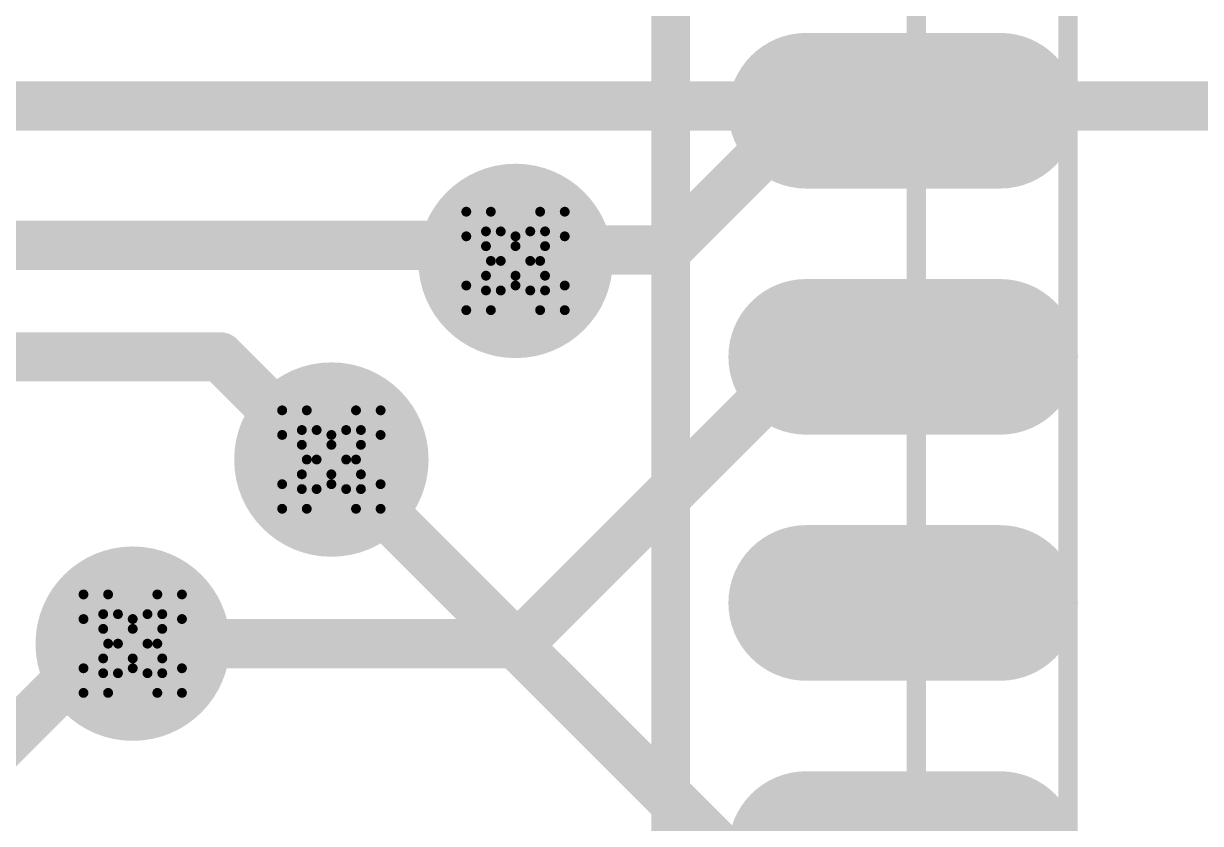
# Model space of a CAD drawing. Header units: millimetres. Extents: x 3219 to 51106, y -14166 to 2063.
# Drawn here: x 5605.59 to 5611.66, y 1780.56 to 1784.68 of the extents above; entities that cross this region are included whole.
import ezdxf

# ---------------------------------------------------------------- set-up
doc = ezdxf.new("R2010")
doc.units = ezdxf.units.MM
doc.layers.get('0').update_dxf_attribs({"lineweight": 53})
for name, color, linetype in [('Bottom Layer', 5, 'Continuous'), ('Bottom Solder', 6, 'Continuous'), ('Drill Drawing', 1, 'Continuous'), ('Mechanical 13', 56, 'Continuous'), ('Mechanical 15', 56, 'Continuous'), ('Top Layer', 1, 'Continuous'), ('Top Overlay', 2, 'Continuous'), ('Top Paste', 8, 'Continuous'), ('Top Solder', 216, 'Continuous')]:
    doc.layers.add(name, color=color, linetype=linetype)

# ---------------------------------------------------------------- blocks, each defined once
blk = doc.blocks.new('14_SOIC_100')
at = {"layer": 'Top Layer'}
h = blk.add_hatch(color=1, dxfattribs=at)
edge = h.paths.add_edge_path()
edge.add_arc((5.4, -2.54), 0.3, 90, 270)
edge.add_line((5.4, -2.84), (6.4, -2.84))
edge.add_arc((6.4, -2.54), 0.3, 270, 450)
edge.add_line((6.4, -2.24), (5.4, -2.24))
h = blk.add_hatch(color=1, dxfattribs=at)
edge = h.paths.add_edge_path()
edge.add_arc((5.4, -3.81), 0.3, 90, 270)
edge.add_line((5.4, -4.11), (6.4, -4.11))
edge.add_arc((6.4, -3.81), 0.3, 270, 450)
edge.add_line((6.4, -3.51), (5.4, -3.51))
h = blk.add_hatch(color=1, dxfattribs=at)
edge = h.paths.add_edge_path()
edge.add_arc((5.4, -5.08), 0.3, 90, 270)
edge.add_line((5.4, -5.38), (6.4, -5.38))
edge.add_arc((6.4, -5.08), 0.3, 270, 450)
edge.add_line((6.4, -4.78), (5.4, -4.78))
h = blk.add_hatch(color=1, dxfattribs=at)
edge = h.paths.add_edge_path()
edge.add_arc((5.4, -6.35), 0.3, 90, 270)
edge.add_line((5.4, -6.65), (6.4, -6.65))
edge.add_arc((6.4, -6.35), 0.3, 270, 450)
edge.add_line((6.4, -6.05), (5.4, -6.05))
at = {"layer": 'Top Paste'}
h = blk.add_hatch(color=8, dxfattribs=at)
edge = h.paths.add_edge_path()
edge.add_arc((5.4, -2.54), 0.3, 90, 270)
edge.add_line((5.4, -2.84), (6.4, -2.84))
edge.add_arc((6.4, -2.54), 0.3, 270, 450)
edge.add_line((6.4, -2.24), (5.4, -2.24))
h = blk.add_hatch(color=8, dxfattribs=at)
edge = h.paths.add_edge_path()
edge.add_arc((5.4, -3.81), 0.3, 90, 270)
edge.add_line((5.4, -4.11), (6.4, -4.11))
edge.add_arc((6.4, -3.81), 0.3, 270, 450)
edge.add_line((6.4, -3.51), (5.4, -3.51))
h = blk.add_hatch(color=8, dxfattribs=at)
edge = h.paths.add_edge_path()
edge.add_arc((5.4, -5.08), 0.3, 90, 270)
edge.add_line((5.4, -5.38), (6.4, -5.38))
edge.add_arc((6.4, -5.08), 0.3, 270, 450)
edge.add_line((6.4, -4.78), (5.4, -4.78))
h = blk.add_hatch(color=8, dxfattribs=at)
edge = h.paths.add_edge_path()
edge.add_arc((5.4, -6.35), 0.3, 90, 270)
edge.add_line((5.4, -6.65), (6.4, -6.65))
edge.add_arc((6.4, -6.35), 0.3, 270, 450)
edge.add_line((6.4, -6.05), (5.4, -6.05))
at = {"layer": 'Top Solder'}
h = blk.add_hatch(color=216, dxfattribs=at)
edge = h.paths.add_edge_path()
edge.add_arc((5.4, -2.54), 0.4016, 90, 270)
edge.add_line((5.4, -2.9416), (6.4, -2.9416))
edge.add_arc((6.4, -2.54), 0.4016, 270, 450)
edge.add_line((6.4, -2.1384), (5.4, -2.1384))
h = blk.add_hatch(color=216, dxfattribs=at)
edge = h.paths.add_edge_path()
edge.add_arc((5.4, -3.81), 0.4016, 90, 270)
edge.add_line((5.4, -4.2116), (6.4, -4.2116))
edge.add_arc((6.4, -3.81), 0.4016, 270, 450)
edge.add_line((6.4, -3.4084), (5.4, -3.4084))
h = blk.add_hatch(color=216, dxfattribs=at)
edge = h.paths.add_edge_path()
edge.add_arc((5.4, -5.08), 0.4016, 90, 270)
edge.add_line((5.4, -5.4816), (6.4, -5.4816))
edge.add_arc((6.4, -5.08), 0.4016, 270, 450)
edge.add_line((6.4, -4.6784), (5.4, -4.6784))
h = blk.add_hatch(color=216, dxfattribs=at)
edge = h.paths.add_edge_path()
edge.add_arc((5.4, -6.35), 0.4016, 90, 270)
edge.add_line((5.4, -6.7516), (6.4, -6.7516))
edge.add_arc((6.4, -6.35), 0.4016, 270, 450)
edge.add_line((6.4, -5.9484), (5.4, -5.9484))
at = {"layer": 'Mechanical 13'}
blk.add_lwpolyline([(5.9685, -8.15, 0.1, 0.1, 0), (5.9685, 0.55, 0.1, 0.1, 0)], format="xyseb", dxfattribs=at)
at = {"layer": 'Mechanical 15'}
blk.add_lwpolyline([(6.75, 0.5, 0.1, 0.1, 0), (6.75, -8.25, 0.1, 0.1, 0)], format="xyseb", dxfattribs=at)
at = {"layer": 'Top Overlay'}
blk.add_lwpolyline([(4.7, 0.45, 0.2, 0.2, 0), (4.7, -8.05, 0.2, 0.2, 0)], format="xyseb", dxfattribs=at)

msp = doc.modelspace()

# ---------------------------------------------------------------- hatches: boundary and pattern name
at = {"layer": 'Bottom Layer'}
h = msp.add_hatch(color=5, dxfattribs=at)
edge = h.paths.add_edge_path()
edge.add_arc((5608.1285, 1783.4581), 0.4, 0, 360)
h = msp.add_hatch(color=5, dxfattribs=at)
edge = h.paths.add_edge_path()
edge.add_arc((5607.1785, 1782.4331), 0.4, 0, 360)
h = msp.add_hatch(color=5, dxfattribs=at)
edge = h.paths.add_edge_path()
edge.add_arc((5606.1535, 1781.4831), 0.4, 0, 360)
at = {"layer": 'Bottom Solder'}
h = msp.add_hatch(color=6, dxfattribs=at)
edge = h.paths.add_edge_path()
edge.add_arc((5608.1285, 1783.4581), 0.5016, 0, 360)
h = msp.add_hatch(color=6, dxfattribs=at)
edge = h.paths.add_edge_path()
edge.add_arc((5607.1785, 1782.4331), 0.5016, 0, 360)
h = msp.add_hatch(color=6, dxfattribs=at)
edge = h.paths.add_edge_path()
edge.add_arc((5606.1535, 1781.4831), 0.5016, 0, 360)
at = {"layer": 'Top Layer'}
h = msp.add_hatch(color=1, dxfattribs=at)
edge = h.paths.add_edge_path()
edge.add_arc((5608.1285, 1783.4581), 0.4, 0, 360)
h = msp.add_hatch(color=1, dxfattribs=at)
edge = h.paths.add_edge_path()
edge.add_arc((5607.1785, 1782.4331), 0.4, 0, 360)
h = msp.add_hatch(color=1, dxfattribs=at)
edge = h.paths.add_edge_path()
edge.add_arc((5606.1535, 1781.4831), 0.4, 0, 360)
at = {"layer": 'Top Solder'}
h = msp.add_hatch(color=216, dxfattribs=at)
edge = h.paths.add_edge_path()
edge.add_arc((5608.1285, 1783.4581), 0.5016, 0, 360)
h = msp.add_hatch(color=216, dxfattribs=at)
edge = h.paths.add_edge_path()
edge.add_arc((5607.1785, 1782.4331), 0.5016, 0, 360)
h = msp.add_hatch(color=216, dxfattribs=at)
edge = h.paths.add_edge_path()
edge.add_arc((5606.1535, 1781.4831), 0.5016, 0, 360)

# ---------------------------------------------------------------- linework, layer by layer
at = {"layer": 'Bottom Layer'}
for points in [[(5604.763, 1784.2581, 0.254, 0.254, 0), (5613.1785, 1784.2581, 0.254, 0.254, 0)], [(5597.0477, 1783.5391, 0.254, 0.254, 0), (5608.0475, 1783.5391, 0.254, 0.254, 0)], [(5608.0475, 1783.5391, 0.254, 0.254, 0), (5608.1285, 1783.4581, 0.254, 0.254, 0)], [(5607.1785, 1782.4331, 0.254, 0.254, 0), (5612.8095, 1776.8021, 0.254, 0.254, 0)], [(5603.8808, 1779.3581, 0.254, 0.254, 0), (5606.0058, 1781.4831, 0.254, 0.254, 0)], [(5606.0058, 1781.4831, 0.254, 0.254, 0), (5606.1535, 1781.4831, 0.254, 0.254, 0)]]:
    msp.add_lwpolyline(points, format="xyseb", dxfattribs=at)
for points in [[(5607.984, 1783.5391, 0.127, 0.127, 1), (5608.111, 1783.5391, 0.127, 0.127, 1)], [(5607.984, 1783.5391, 0.127, 0.127, 1), (5608.111, 1783.5391, 0.127, 0.127, 1)], [(5608.065, 1783.4581, 0.127, 0.127, 1), (5608.192, 1783.4581, 0.127, 0.127, 1)], [(5607.115, 1782.4331, 0.127, 0.127, 1), (5607.242, 1782.4331, 0.127, 0.127, 1)], [(5605.9423, 1781.4831, 0.127, 0.127, 1), (5606.0693, 1781.4831, 0.127, 0.127, 1)], [(5605.9423, 1781.4831, 0.127, 0.127, 1), (5606.0693, 1781.4831, 0.127, 0.127, 1)], [(5606.09, 1781.4831, 0.127, 0.127, 1), (5606.217, 1781.4831, 0.127, 0.127, 1)]]:
    msp.add_lwpolyline(points, format="xyseb", close=True, dxfattribs=at)
at = {"layer": 'Drill Drawing'}
for points in [[(5607.8745, 1783.5851, 0.0508, 0.0508, 0), (5607.8745, 1783.7121, 0.0508, 0.0508, 0)], [(5607.8745, 1783.7121, 0.0508, 0.0508, 0), (5608.0015, 1783.7121, 0.0508, 0.0508, 0)], [(5608.0015, 1783.7121, 0.0508, 0.0508, 0), (5608.1285, 1783.5851, 0.0508, 0.0508, 0)], [(5608.1285, 1783.5851, 0.0508, 0.0508, 0), (5608.2555, 1783.7121, 0.0508, 0.0508, 0)], [(5608.2555, 1783.7121, 0.0508, 0.0508, 0), (5608.3825, 1783.7121, 0.0508, 0.0508, 0)], [(5608.3825, 1783.5851, 0.0508, 0.0508, 0), (5608.3825, 1783.7121, 0.0508, 0.0508, 0)], [(5607.9761, 1783.5343, 0.0508, 0.0508, 0), (5607.9761, 1783.6105, 0.0508, 0.0508, 0)], [(5607.9761, 1783.6105, 0.0508, 0.0508, 0), (5608.0523, 1783.6105, 0.0508, 0.0508, 0)], [(5608.0523, 1783.6105, 0.0508, 0.0508, 0), (5608.1285, 1783.5343, 0.0508, 0.0508, 0)], [(5608.1285, 1783.5343, 0.0508, 0.0508, 0), (5608.2047, 1783.6105, 0.0508, 0.0508, 0)], [(5608.2047, 1783.6105, 0.0508, 0.0508, 0), (5608.2809, 1783.6105, 0.0508, 0.0508, 0)], [(5608.2809, 1783.5343, 0.0508, 0.0508, 0), (5608.2809, 1783.6105, 0.0508, 0.0508, 0)], [(5607.8745, 1783.5851, 0.0508, 0.0508, 0), (5608.0015, 1783.4581, 0.0508, 0.0508, 0)], [(5608.2555, 1783.4581, 0.0508, 0.0508, 0), (5608.3825, 1783.5851, 0.0508, 0.0508, 0)], [(5607.9761, 1783.5343, 0.0508, 0.0508, 0), (5608.0523, 1783.4581, 0.0508, 0.0508, 0)], [(5608.2047, 1783.4581, 0.0508, 0.0508, 0), (5608.2809, 1783.5343, 0.0508, 0.0508, 0)], [(5607.8745, 1783.3311, 0.0508, 0.0508, 0), (5608.0015, 1783.4581, 0.0508, 0.0508, 0)], [(5607.9761, 1783.3819, 0.0508, 0.0508, 0), (5608.0523, 1783.4581, 0.0508, 0.0508, 0)], [(5608.2047, 1783.4581, 0.0508, 0.0508, 0), (5608.2809, 1783.3819, 0.0508, 0.0508, 0)], [(5608.2555, 1783.4581, 0.0508, 0.0508, 0), (5608.3825, 1783.3311, 0.0508, 0.0508, 0)], [(5607.9761, 1783.3057, 0.0508, 0.0508, 0), (5607.9761, 1783.3819, 0.0508, 0.0508, 0)], [(5608.0523, 1783.3057, 0.0508, 0.0508, 0), (5608.1285, 1783.3819, 0.0508, 0.0508, 0)], [(5608.1285, 1783.3819, 0.0508, 0.0508, 0), (5608.2047, 1783.3057, 0.0508, 0.0508, 0)], [(5608.2809, 1783.3057, 0.0508, 0.0508, 0), (5608.2809, 1783.3819, 0.0508, 0.0508, 0)], [(5607.8745, 1783.2041, 0.0508, 0.0508, 0), (5607.8745, 1783.3311, 0.0508, 0.0508, 0)], [(5607.9761, 1783.3057, 0.0508, 0.0508, 0), (5608.0523, 1783.3057, 0.0508, 0.0508, 0)], [(5608.0015, 1783.2041, 0.0508, 0.0508, 0), (5608.1285, 1783.3311, 0.0508, 0.0508, 0)], [(5608.1285, 1783.3311, 0.0508, 0.0508, 0), (5608.2555, 1783.2041, 0.0508, 0.0508, 0)], [(5608.2047, 1783.3057, 0.0508, 0.0508, 0), (5608.2809, 1783.3057, 0.0508, 0.0508, 0)], [(5608.3825, 1783.2041, 0.0508, 0.0508, 0), (5608.3825, 1783.3311, 0.0508, 0.0508, 0)], [(5607.8745, 1783.2041, 0.0508, 0.0508, 0), (5608.0015, 1783.2041, 0.0508, 0.0508, 0)], [(5608.2555, 1783.2041, 0.0508, 0.0508, 0), (5608.3825, 1783.2041, 0.0508, 0.0508, 0)], [(5606.9245, 1782.5601, 0.0508, 0.0508, 0), (5606.9245, 1782.6871, 0.0508, 0.0508, 0)], [(5606.9245, 1782.6871, 0.0508, 0.0508, 0), (5607.0515, 1782.6871, 0.0508, 0.0508, 0)], [(5607.0515, 1782.6871, 0.0508, 0.0508, 0), (5607.1785, 1782.5601, 0.0508, 0.0508, 0)], [(5607.1785, 1782.5601, 0.0508, 0.0508, 0), (5607.3055, 1782.6871, 0.0508, 0.0508, 0)], [(5607.3055, 1782.6871, 0.0508, 0.0508, 0), (5607.4325, 1782.6871, 0.0508, 0.0508, 0)], [(5607.4325, 1782.5601, 0.0508, 0.0508, 0), (5607.4325, 1782.6871, 0.0508, 0.0508, 0)], [(5607.0261, 1782.5093, 0.0508, 0.0508, 0), (5607.0261, 1782.5855, 0.0508, 0.0508, 0)], [(5607.0261, 1782.5855, 0.0508, 0.0508, 0), (5607.1023, 1782.5855, 0.0508, 0.0508, 0)], [(5607.1023, 1782.5855, 0.0508, 0.0508, 0), (5607.1785, 1782.5093, 0.0508, 0.0508, 0)], [(5607.1785, 1782.5093, 0.0508, 0.0508, 0), (5607.2547, 1782.5855, 0.0508, 0.0508, 0)], [(5607.2547, 1782.5855, 0.0508, 0.0508, 0), (5607.3309, 1782.5855, 0.0508, 0.0508, 0)], [(5607.3309, 1782.5093, 0.0508, 0.0508, 0), (5607.3309, 1782.5855, 0.0508, 0.0508, 0)], [(5606.9245, 1782.5601, 0.0508, 0.0508, 0), (5607.0515, 1782.4331, 0.0508, 0.0508, 0)], [(5607.0261, 1782.5093, 0.0508, 0.0508, 0), (5607.1023, 1782.4331, 0.0508, 0.0508, 0)], [(5607.2547, 1782.4331, 0.0508, 0.0508, 0), (5607.3309, 1782.5093, 0.0508, 0.0508, 0)], [(5607.3055, 1782.4331, 0.0508, 0.0508, 0), (5607.4325, 1782.5601, 0.0508, 0.0508, 0)], [(5606.9245, 1782.3061, 0.0508, 0.0508, 0), (5607.0515, 1782.4331, 0.0508, 0.0508, 0)], [(5607.0261, 1782.3569, 0.0508, 0.0508, 0), (5607.1023, 1782.4331, 0.0508, 0.0508, 0)], [(5607.2547, 1782.4331, 0.0508, 0.0508, 0), (5607.3309, 1782.3569, 0.0508, 0.0508, 0)], [(5607.3055, 1782.4331, 0.0508, 0.0508, 0), (5607.4325, 1782.3061, 0.0508, 0.0508, 0)], [(5607.0261, 1782.2807, 0.0508, 0.0508, 0), (5607.0261, 1782.3569, 0.0508, 0.0508, 0)], [(5607.1023, 1782.2807, 0.0508, 0.0508, 0), (5607.1785, 1782.3569, 0.0508, 0.0508, 0)], [(5607.1785, 1782.3569, 0.0508, 0.0508, 0), (5607.2547, 1782.2807, 0.0508, 0.0508, 0)], [(5607.3309, 1782.2807, 0.0508, 0.0508, 0), (5607.3309, 1782.3569, 0.0508, 0.0508, 0)], [(5606.9245, 1782.1791, 0.0508, 0.0508, 0), (5606.9245, 1782.3061, 0.0508, 0.0508, 0)], [(5607.0261, 1782.2807, 0.0508, 0.0508, 0), (5607.1023, 1782.2807, 0.0508, 0.0508, 0)], [(5607.0515, 1782.1791, 0.0508, 0.0508, 0), (5607.1785, 1782.3061, 0.0508, 0.0508, 0)], [(5607.1785, 1782.3061, 0.0508, 0.0508, 0), (5607.3055, 1782.1791, 0.0508, 0.0508, 0)], [(5607.2547, 1782.2807, 0.0508, 0.0508, 0), (5607.3309, 1782.2807, 0.0508, 0.0508, 0)], [(5607.4325, 1782.1791, 0.0508, 0.0508, 0), (5607.4325, 1782.3061, 0.0508, 0.0508, 0)], [(5606.9245, 1782.1791, 0.0508, 0.0508, 0), (5607.0515, 1782.1791, 0.0508, 0.0508, 0)], [(5607.3055, 1782.1791, 0.0508, 0.0508, 0), (5607.4325, 1782.1791, 0.0508, 0.0508, 0)], [(5605.8995, 1781.6101, 0.0508, 0.0508, 0), (5605.8995, 1781.7371, 0.0508, 0.0508, 0)], [(5605.8995, 1781.7371, 0.0508, 0.0508, 0), (5606.0265, 1781.7371, 0.0508, 0.0508, 0)], [(5606.0265, 1781.7371, 0.0508, 0.0508, 0), (5606.1535, 1781.6101, 0.0508, 0.0508, 0)], [(5606.1535, 1781.6101, 0.0508, 0.0508, 0), (5606.2805, 1781.7371, 0.0508, 0.0508, 0)], [(5606.2805, 1781.7371, 0.0508, 0.0508, 0), (5606.4075, 1781.7371, 0.0508, 0.0508, 0)], [(5606.4075, 1781.6101, 0.0508, 0.0508, 0), (5606.4075, 1781.7371, 0.0508, 0.0508, 0)], [(5605.8995, 1781.6101, 0.0508, 0.0508, 0), (5606.0265, 1781.4831, 0.0508, 0.0508, 0)], [(5606.0011, 1781.5593, 0.0508, 0.0508, 0), (5606.0011, 1781.6355, 0.0508, 0.0508, 0)], [(5606.0011, 1781.6355, 0.0508, 0.0508, 0), (5606.0773, 1781.6355, 0.0508, 0.0508, 0)], [(5606.0773, 1781.6355, 0.0508, 0.0508, 0), (5606.1535, 1781.5593, 0.0508, 0.0508, 0)], [(5606.1535, 1781.5593, 0.0508, 0.0508, 0), (5606.2297, 1781.6355, 0.0508, 0.0508, 0)], [(5606.2297, 1781.6355, 0.0508, 0.0508, 0), (5606.3059, 1781.6355, 0.0508, 0.0508, 0)], [(5606.2805, 1781.4831, 0.0508, 0.0508, 0), (5606.4075, 1781.6101, 0.0508, 0.0508, 0)], [(5606.3059, 1781.5593, 0.0508, 0.0508, 0), (5606.3059, 1781.6355, 0.0508, 0.0508, 0)], [(5606.0011, 1781.5593, 0.0508, 0.0508, 0), (5606.0773, 1781.4831, 0.0508, 0.0508, 0)], [(5606.2297, 1781.4831, 0.0508, 0.0508, 0), (5606.3059, 1781.5593, 0.0508, 0.0508, 0)], [(5605.8995, 1781.3561, 0.0508, 0.0508, 0), (5606.0265, 1781.4831, 0.0508, 0.0508, 0)], [(5606.0011, 1781.4069, 0.0508, 0.0508, 0), (5606.0773, 1781.4831, 0.0508, 0.0508, 0)], [(5606.2297, 1781.4831, 0.0508, 0.0508, 0), (5606.3059, 1781.4069, 0.0508, 0.0508, 0)], [(5606.2805, 1781.4831, 0.0508, 0.0508, 0), (5606.4075, 1781.3561, 0.0508, 0.0508, 0)], [(5605.8995, 1781.2291, 0.0508, 0.0508, 0), (5605.8995, 1781.3561, 0.0508, 0.0508, 0)], [(5606.0011, 1781.3307, 0.0508, 0.0508, 0), (5606.0011, 1781.4069, 0.0508, 0.0508, 0)], [(5606.0265, 1781.2291, 0.0508, 0.0508, 0), (5606.1535, 1781.3561, 0.0508, 0.0508, 0)], [(5606.0773, 1781.3307, 0.0508, 0.0508, 0), (5606.1535, 1781.4069, 0.0508, 0.0508, 0)], [(5606.1535, 1781.4069, 0.0508, 0.0508, 0), (5606.2297, 1781.3307, 0.0508, 0.0508, 0)], [(5606.1535, 1781.3561, 0.0508, 0.0508, 0), (5606.2805, 1781.2291, 0.0508, 0.0508, 0)], [(5606.3059, 1781.3307, 0.0508, 0.0508, 0), (5606.3059, 1781.4069, 0.0508, 0.0508, 0)], [(5606.4075, 1781.2291, 0.0508, 0.0508, 0), (5606.4075, 1781.3561, 0.0508, 0.0508, 0)], [(5606.0011, 1781.3307, 0.0508, 0.0508, 0), (5606.0773, 1781.3307, 0.0508, 0.0508, 0)], [(5606.2297, 1781.3307, 0.0508, 0.0508, 0), (5606.3059, 1781.3307, 0.0508, 0.0508, 0)], [(5605.8995, 1781.2291, 0.0508, 0.0508, 0), (5606.0265, 1781.2291, 0.0508, 0.0508, 0)], [(5606.2805, 1781.2291, 0.0508, 0.0508, 0), (5606.4075, 1781.2291, 0.0508, 0.0508, 0)]]:
    msp.add_lwpolyline(points, format="xyseb", dxfattribs=at)
for points in [[(5607.8618, 1783.7121, 0.0254, 0.0254, 1), (5607.8872, 1783.7121, 0.0254, 0.0254, 1)], [(5607.8618, 1783.7121, 0.0254, 0.0254, 1), (5607.8872, 1783.7121, 0.0254, 0.0254, 1)], [(5607.9888, 1783.7121, 0.0254, 0.0254, 1), (5608.0142, 1783.7121, 0.0254, 0.0254, 1)], [(5607.9888, 1783.7121, 0.0254, 0.0254, 1), (5608.0142, 1783.7121, 0.0254, 0.0254, 1)], [(5608.2428, 1783.7121, 0.0254, 0.0254, 1), (5608.2682, 1783.7121, 0.0254, 0.0254, 1)], [(5608.2428, 1783.7121, 0.0254, 0.0254, 1), (5608.2682, 1783.7121, 0.0254, 0.0254, 1)], [(5608.3698, 1783.7121, 0.0254, 0.0254, 1), (5608.3952, 1783.7121, 0.0254, 0.0254, 1)], [(5608.3698, 1783.7121, 0.0254, 0.0254, 1), (5608.3952, 1783.7121, 0.0254, 0.0254, 1)], [(5607.9634, 1783.6105, 0.0254, 0.0254, 1), (5607.9888, 1783.6105, 0.0254, 0.0254, 1)], [(5607.9634, 1783.6105, 0.0254, 0.0254, 1), (5607.9888, 1783.6105, 0.0254, 0.0254, 1)], [(5608.0396, 1783.6105, 0.0254, 0.0254, 1), (5608.065, 1783.6105, 0.0254, 0.0254, 1)], [(5608.0396, 1783.6105, 0.0254, 0.0254, 1), (5608.065, 1783.6105, 0.0254, 0.0254, 1)], [(5608.192, 1783.6105, 0.0254, 0.0254, 1), (5608.2174, 1783.6105, 0.0254, 0.0254, 1)], [(5608.192, 1783.6105, 0.0254, 0.0254, 1), (5608.2174, 1783.6105, 0.0254, 0.0254, 1)], [(5608.2682, 1783.6105, 0.0254, 0.0254, 1), (5608.2936, 1783.6105, 0.0254, 0.0254, 1)], [(5608.2682, 1783.6105, 0.0254, 0.0254, 1), (5608.2936, 1783.6105, 0.0254, 0.0254, 1)], [(5607.8618, 1783.5851, 0.0254, 0.0254, 1), (5607.8872, 1783.5851, 0.0254, 0.0254, 1)], [(5607.8618, 1783.5851, 0.0254, 0.0254, 1), (5607.8872, 1783.5851, 0.0254, 0.0254, 1)], [(5608.1158, 1783.5851, 0.0254, 0.0254, 1), (5608.1412, 1783.5851, 0.0254, 0.0254, 1)], [(5608.1158, 1783.5851, 0.0254, 0.0254, 1), (5608.1412, 1783.5851, 0.0254, 0.0254, 1)], [(5608.3698, 1783.5851, 0.0254, 0.0254, 1), (5608.3952, 1783.5851, 0.0254, 0.0254, 1)], [(5608.3698, 1783.5851, 0.0254, 0.0254, 1), (5608.3952, 1783.5851, 0.0254, 0.0254, 1)], [(5607.9634, 1783.5343, 0.0254, 0.0254, 1), (5607.9888, 1783.5343, 0.0254, 0.0254, 1)], [(5607.9634, 1783.5343, 0.0254, 0.0254, 1), (5607.9888, 1783.5343, 0.0254, 0.0254, 1)], [(5608.1158, 1783.5343, 0.0254, 0.0254, 1), (5608.1412, 1783.5343, 0.0254, 0.0254, 1)], [(5608.1158, 1783.5343, 0.0254, 0.0254, 1), (5608.1412, 1783.5343, 0.0254, 0.0254, 1)], [(5608.2682, 1783.5343, 0.0254, 0.0254, 1), (5608.2936, 1783.5343, 0.0254, 0.0254, 1)], [(5608.2682, 1783.5343, 0.0254, 0.0254, 1), (5608.2936, 1783.5343, 0.0254, 0.0254, 1)], [(5607.9888, 1783.4581, 0.0254, 0.0254, 1), (5608.0142, 1783.4581, 0.0254, 0.0254, 1)], [(5607.9888, 1783.4581, 0.0254, 0.0254, 1), (5608.0142, 1783.4581, 0.0254, 0.0254, 1)], [(5608.0396, 1783.4581, 0.0254, 0.0254, 1), (5608.065, 1783.4581, 0.0254, 0.0254, 1)], [(5608.0396, 1783.4581, 0.0254, 0.0254, 1), (5608.065, 1783.4581, 0.0254, 0.0254, 1)], [(5608.192, 1783.4581, 0.0254, 0.0254, 1), (5608.2174, 1783.4581, 0.0254, 0.0254, 1)], [(5608.192, 1783.4581, 0.0254, 0.0254, 1), (5608.2174, 1783.4581, 0.0254, 0.0254, 1)], [(5608.2428, 1783.4581, 0.0254, 0.0254, 1), (5608.2682, 1783.4581, 0.0254, 0.0254, 1)], [(5608.2428, 1783.4581, 0.0254, 0.0254, 1), (5608.2682, 1783.4581, 0.0254, 0.0254, 1)], [(5607.9634, 1783.3819, 0.0254, 0.0254, 1), (5607.9888, 1783.3819, 0.0254, 0.0254, 1)], [(5607.9634, 1783.3819, 0.0254, 0.0254, 1), (5607.9888, 1783.3819, 0.0254, 0.0254, 1)], [(5608.1158, 1783.3819, 0.0254, 0.0254, 1), (5608.1412, 1783.3819, 0.0254, 0.0254, 1)], [(5608.1158, 1783.3819, 0.0254, 0.0254, 1), (5608.1412, 1783.3819, 0.0254, 0.0254, 1)], [(5608.2682, 1783.3819, 0.0254, 0.0254, 1), (5608.2936, 1783.3819, 0.0254, 0.0254, 1)], [(5608.2682, 1783.3819, 0.0254, 0.0254, 1), (5608.2936, 1783.3819, 0.0254, 0.0254, 1)], [(5607.8618, 1783.3311, 0.0254, 0.0254, 1), (5607.8872, 1783.3311, 0.0254, 0.0254, 1)], [(5607.8618, 1783.3311, 0.0254, 0.0254, 1), (5607.8872, 1783.3311, 0.0254, 0.0254, 1)], [(5607.9634, 1783.3057, 0.0254, 0.0254, 1), (5607.9888, 1783.3057, 0.0254, 0.0254, 1)], [(5607.9634, 1783.3057, 0.0254, 0.0254, 1), (5607.9888, 1783.3057, 0.0254, 0.0254, 1)], [(5608.0396, 1783.3057, 0.0254, 0.0254, 1), (5608.065, 1783.3057, 0.0254, 0.0254, 1)], [(5608.0396, 1783.3057, 0.0254, 0.0254, 1), (5608.065, 1783.3057, 0.0254, 0.0254, 1)], [(5608.1158, 1783.3311, 0.0254, 0.0254, 1), (5608.1412, 1783.3311, 0.0254, 0.0254, 1)], [(5608.1158, 1783.3311, 0.0254, 0.0254, 1), (5608.1412, 1783.3311, 0.0254, 0.0254, 1)], [(5608.192, 1783.3057, 0.0254, 0.0254, 1), (5608.2174, 1783.3057, 0.0254, 0.0254, 1)], [(5608.192, 1783.3057, 0.0254, 0.0254, 1), (5608.2174, 1783.3057, 0.0254, 0.0254, 1)], [(5608.2682, 1783.3057, 0.0254, 0.0254, 1), (5608.2936, 1783.3057, 0.0254, 0.0254, 1)], [(5608.2682, 1783.3057, 0.0254, 0.0254, 1), (5608.2936, 1783.3057, 0.0254, 0.0254, 1)], [(5608.3698, 1783.3311, 0.0254, 0.0254, 1), (5608.3952, 1783.3311, 0.0254, 0.0254, 1)], [(5608.3698, 1783.3311, 0.0254, 0.0254, 1), (5608.3952, 1783.3311, 0.0254, 0.0254, 1)], [(5607.8618, 1783.2041, 0.0254, 0.0254, 1), (5607.8872, 1783.2041, 0.0254, 0.0254, 1)], [(5607.8618, 1783.2041, 0.0254, 0.0254, 1), (5607.8872, 1783.2041, 0.0254, 0.0254, 1)], [(5607.9888, 1783.2041, 0.0254, 0.0254, 1), (5608.0142, 1783.2041, 0.0254, 0.0254, 1)], [(5607.9888, 1783.2041, 0.0254, 0.0254, 1), (5608.0142, 1783.2041, 0.0254, 0.0254, 1)], [(5608.2428, 1783.2041, 0.0254, 0.0254, 1), (5608.2682, 1783.2041, 0.0254, 0.0254, 1)], [(5608.2428, 1783.2041, 0.0254, 0.0254, 1), (5608.2682, 1783.2041, 0.0254, 0.0254, 1)], [(5608.3698, 1783.2041, 0.0254, 0.0254, 1), (5608.3952, 1783.2041, 0.0254, 0.0254, 1)], [(5608.3698, 1783.2041, 0.0254, 0.0254, 1), (5608.3952, 1783.2041, 0.0254, 0.0254, 1)], [(5606.9118, 1782.6871, 0.0254, 0.0254, 1), (5606.9372, 1782.6871, 0.0254, 0.0254, 1)], [(5606.9118, 1782.6871, 0.0254, 0.0254, 1), (5606.9372, 1782.6871, 0.0254, 0.0254, 1)], [(5607.0388, 1782.6871, 0.0254, 0.0254, 1), (5607.0642, 1782.6871, 0.0254, 0.0254, 1)], [(5607.0388, 1782.6871, 0.0254, 0.0254, 1), (5607.0642, 1782.6871, 0.0254, 0.0254, 1)], [(5607.2928, 1782.6871, 0.0254, 0.0254, 1), (5607.3182, 1782.6871, 0.0254, 0.0254, 1)], [(5607.2928, 1782.6871, 0.0254, 0.0254, 1), (5607.3182, 1782.6871, 0.0254, 0.0254, 1)], [(5607.4198, 1782.6871, 0.0254, 0.0254, 1), (5607.4452, 1782.6871, 0.0254, 0.0254, 1)], [(5607.4198, 1782.6871, 0.0254, 0.0254, 1), (5607.4452, 1782.6871, 0.0254, 0.0254, 1)], [(5607.0134, 1782.5855, 0.0254, 0.0254, 1), (5607.0388, 1782.5855, 0.0254, 0.0254, 1)], [(5607.0134, 1782.5855, 0.0254, 0.0254, 1), (5607.0388, 1782.5855, 0.0254, 0.0254, 1)], [(5607.0896, 1782.5855, 0.0254, 0.0254, 1), (5607.115, 1782.5855, 0.0254, 0.0254, 1)], [(5607.0896, 1782.5855, 0.0254, 0.0254, 1), (5607.115, 1782.5855, 0.0254, 0.0254, 1)], [(5607.242, 1782.5855, 0.0254, 0.0254, 1), (5607.2674, 1782.5855, 0.0254, 0.0254, 1)], [(5607.242, 1782.5855, 0.0254, 0.0254, 1), (5607.2674, 1782.5855, 0.0254, 0.0254, 1)], [(5607.3182, 1782.5855, 0.0254, 0.0254, 1), (5607.3436, 1782.5855, 0.0254, 0.0254, 1)], [(5607.3182, 1782.5855, 0.0254, 0.0254, 1), (5607.3436, 1782.5855, 0.0254, 0.0254, 1)], [(5606.9118, 1782.5601, 0.0254, 0.0254, 1), (5606.9372, 1782.5601, 0.0254, 0.0254, 1)], [(5606.9118, 1782.5601, 0.0254, 0.0254, 1), (5606.9372, 1782.5601, 0.0254, 0.0254, 1)], [(5607.0134, 1782.5093, 0.0254, 0.0254, 1), (5607.0388, 1782.5093, 0.0254, 0.0254, 1)], [(5607.0134, 1782.5093, 0.0254, 0.0254, 1), (5607.0388, 1782.5093, 0.0254, 0.0254, 1)], [(5607.1658, 1782.5601, 0.0254, 0.0254, 1), (5607.1912, 1782.5601, 0.0254, 0.0254, 1)], [(5607.1658, 1782.5601, 0.0254, 0.0254, 1), (5607.1912, 1782.5601, 0.0254, 0.0254, 1)], [(5607.1658, 1782.5093, 0.0254, 0.0254, 1), (5607.1912, 1782.5093, 0.0254, 0.0254, 1)], [(5607.1658, 1782.5093, 0.0254, 0.0254, 1), (5607.1912, 1782.5093, 0.0254, 0.0254, 1)], [(5607.3182, 1782.5093, 0.0254, 0.0254, 1), (5607.3436, 1782.5093, 0.0254, 0.0254, 1)], [(5607.3182, 1782.5093, 0.0254, 0.0254, 1), (5607.3436, 1782.5093, 0.0254, 0.0254, 1)], [(5607.4198, 1782.5601, 0.0254, 0.0254, 1), (5607.4452, 1782.5601, 0.0254, 0.0254, 1)], [(5607.4198, 1782.5601, 0.0254, 0.0254, 1), (5607.4452, 1782.5601, 0.0254, 0.0254, 1)], [(5607.0388, 1782.4331, 0.0254, 0.0254, 1), (5607.0642, 1782.4331, 0.0254, 0.0254, 1)], [(5607.0388, 1782.4331, 0.0254, 0.0254, 1), (5607.0642, 1782.4331, 0.0254, 0.0254, 1)], [(5607.0896, 1782.4331, 0.0254, 0.0254, 1), (5607.115, 1782.4331, 0.0254, 0.0254, 1)], [(5607.0896, 1782.4331, 0.0254, 0.0254, 1), (5607.115, 1782.4331, 0.0254, 0.0254, 1)], [(5607.242, 1782.4331, 0.0254, 0.0254, 1), (5607.2674, 1782.4331, 0.0254, 0.0254, 1)], [(5607.242, 1782.4331, 0.0254, 0.0254, 1), (5607.2674, 1782.4331, 0.0254, 0.0254, 1)], [(5607.2928, 1782.4331, 0.0254, 0.0254, 1), (5607.3182, 1782.4331, 0.0254, 0.0254, 1)], [(5607.2928, 1782.4331, 0.0254, 0.0254, 1), (5607.3182, 1782.4331, 0.0254, 0.0254, 1)], [(5607.0134, 1782.3569, 0.0254, 0.0254, 1), (5607.0388, 1782.3569, 0.0254, 0.0254, 1)], [(5607.0134, 1782.3569, 0.0254, 0.0254, 1), (5607.0388, 1782.3569, 0.0254, 0.0254, 1)], [(5607.1658, 1782.3569, 0.0254, 0.0254, 1), (5607.1912, 1782.3569, 0.0254, 0.0254, 1)], [(5607.1658, 1782.3569, 0.0254, 0.0254, 1), (5607.1912, 1782.3569, 0.0254, 0.0254, 1)], [(5607.3182, 1782.3569, 0.0254, 0.0254, 1), (5607.3436, 1782.3569, 0.0254, 0.0254, 1)], [(5607.3182, 1782.3569, 0.0254, 0.0254, 1), (5607.3436, 1782.3569, 0.0254, 0.0254, 1)], [(5606.9118, 1782.3061, 0.0254, 0.0254, 1), (5606.9372, 1782.3061, 0.0254, 0.0254, 1)], [(5606.9118, 1782.3061, 0.0254, 0.0254, 1), (5606.9372, 1782.3061, 0.0254, 0.0254, 1)], [(5607.0134, 1782.2807, 0.0254, 0.0254, 1), (5607.0388, 1782.2807, 0.0254, 0.0254, 1)], [(5607.0134, 1782.2807, 0.0254, 0.0254, 1), (5607.0388, 1782.2807, 0.0254, 0.0254, 1)], [(5607.0896, 1782.2807, 0.0254, 0.0254, 1), (5607.115, 1782.2807, 0.0254, 0.0254, 1)], [(5607.0896, 1782.2807, 0.0254, 0.0254, 1), (5607.115, 1782.2807, 0.0254, 0.0254, 1)], [(5607.1658, 1782.3061, 0.0254, 0.0254, 1), (5607.1912, 1782.3061, 0.0254, 0.0254, 1)], [(5607.1658, 1782.3061, 0.0254, 0.0254, 1), (5607.1912, 1782.3061, 0.0254, 0.0254, 1)], [(5607.242, 1782.2807, 0.0254, 0.0254, 1), (5607.2674, 1782.2807, 0.0254, 0.0254, 1)], [(5607.242, 1782.2807, 0.0254, 0.0254, 1), (5607.2674, 1782.2807, 0.0254, 0.0254, 1)], [(5607.3182, 1782.2807, 0.0254, 0.0254, 1), (5607.3436, 1782.2807, 0.0254, 0.0254, 1)], [(5607.3182, 1782.2807, 0.0254, 0.0254, 1), (5607.3436, 1782.2807, 0.0254, 0.0254, 1)], [(5607.4198, 1782.3061, 0.0254, 0.0254, 1), (5607.4452, 1782.3061, 0.0254, 0.0254, 1)], [(5607.4198, 1782.3061, 0.0254, 0.0254, 1), (5607.4452, 1782.3061, 0.0254, 0.0254, 1)], [(5606.9118, 1782.1791, 0.0254, 0.0254, 1), (5606.9372, 1782.1791, 0.0254, 0.0254, 1)], [(5606.9118, 1782.1791, 0.0254, 0.0254, 1), (5606.9372, 1782.1791, 0.0254, 0.0254, 1)], [(5607.0388, 1782.1791, 0.0254, 0.0254, 1), (5607.0642, 1782.1791, 0.0254, 0.0254, 1)], [(5607.0388, 1782.1791, 0.0254, 0.0254, 1), (5607.0642, 1782.1791, 0.0254, 0.0254, 1)], [(5607.2928, 1782.1791, 0.0254, 0.0254, 1), (5607.3182, 1782.1791, 0.0254, 0.0254, 1)], [(5607.2928, 1782.1791, 0.0254, 0.0254, 1), (5607.3182, 1782.1791, 0.0254, 0.0254, 1)], [(5607.4198, 1782.1791, 0.0254, 0.0254, 1), (5607.4452, 1782.1791, 0.0254, 0.0254, 1)], [(5607.4198, 1782.1791, 0.0254, 0.0254, 1), (5607.4452, 1782.1791, 0.0254, 0.0254, 1)], [(5605.8868, 1781.7371, 0.0254, 0.0254, 1), (5605.9122, 1781.7371, 0.0254, 0.0254, 1)], [(5605.8868, 1781.7371, 0.0254, 0.0254, 1), (5605.9122, 1781.7371, 0.0254, 0.0254, 1)], [(5606.0138, 1781.7371, 0.0254, 0.0254, 1), (5606.0392, 1781.7371, 0.0254, 0.0254, 1)], [(5606.0138, 1781.7371, 0.0254, 0.0254, 1), (5606.0392, 1781.7371, 0.0254, 0.0254, 1)], [(5606.2678, 1781.7371, 0.0254, 0.0254, 1), (5606.2932, 1781.7371, 0.0254, 0.0254, 1)], [(5606.2678, 1781.7371, 0.0254, 0.0254, 1), (5606.2932, 1781.7371, 0.0254, 0.0254, 1)], [(5606.3948, 1781.7371, 0.0254, 0.0254, 1), (5606.4202, 1781.7371, 0.0254, 0.0254, 1)], [(5606.3948, 1781.7371, 0.0254, 0.0254, 1), (5606.4202, 1781.7371, 0.0254, 0.0254, 1)], [(5605.8868, 1781.6101, 0.0254, 0.0254, 1), (5605.9122, 1781.6101, 0.0254, 0.0254, 1)], [(5605.8868, 1781.6101, 0.0254, 0.0254, 1), (5605.9122, 1781.6101, 0.0254, 0.0254, 1)], [(5605.9884, 1781.6355, 0.0254, 0.0254, 1), (5606.0138, 1781.6355, 0.0254, 0.0254, 1)], [(5605.9884, 1781.6355, 0.0254, 0.0254, 1), (5606.0138, 1781.6355, 0.0254, 0.0254, 1)], [(5606.0646, 1781.6355, 0.0254, 0.0254, 1), (5606.09, 1781.6355, 0.0254, 0.0254, 1)], [(5606.0646, 1781.6355, 0.0254, 0.0254, 1), (5606.09, 1781.6355, 0.0254, 0.0254, 1)], [(5606.1408, 1781.6101, 0.0254, 0.0254, 1), (5606.1662, 1781.6101, 0.0254, 0.0254, 1)], [(5606.1408, 1781.6101, 0.0254, 0.0254, 1), (5606.1662, 1781.6101, 0.0254, 0.0254, 1)], [(5606.217, 1781.6355, 0.0254, 0.0254, 1), (5606.2424, 1781.6355, 0.0254, 0.0254, 1)], [(5606.217, 1781.6355, 0.0254, 0.0254, 1), (5606.2424, 1781.6355, 0.0254, 0.0254, 1)], [(5606.2932, 1781.6355, 0.0254, 0.0254, 1), (5606.3186, 1781.6355, 0.0254, 0.0254, 1)], [(5606.2932, 1781.6355, 0.0254, 0.0254, 1), (5606.3186, 1781.6355, 0.0254, 0.0254, 1)], [(5606.3948, 1781.6101, 0.0254, 0.0254, 1), (5606.4202, 1781.6101, 0.0254, 0.0254, 1)], [(5606.3948, 1781.6101, 0.0254, 0.0254, 1), (5606.4202, 1781.6101, 0.0254, 0.0254, 1)], [(5605.9884, 1781.5593, 0.0254, 0.0254, 1), (5606.0138, 1781.5593, 0.0254, 0.0254, 1)], [(5605.9884, 1781.5593, 0.0254, 0.0254, 1), (5606.0138, 1781.5593, 0.0254, 0.0254, 1)], [(5606.1408, 1781.5593, 0.0254, 0.0254, 1), (5606.1662, 1781.5593, 0.0254, 0.0254, 1)], [(5606.1408, 1781.5593, 0.0254, 0.0254, 1), (5606.1662, 1781.5593, 0.0254, 0.0254, 1)], [(5606.2932, 1781.5593, 0.0254, 0.0254, 1), (5606.3186, 1781.5593, 0.0254, 0.0254, 1)], [(5606.2932, 1781.5593, 0.0254, 0.0254, 1), (5606.3186, 1781.5593, 0.0254, 0.0254, 1)], [(5606.0138, 1781.4831, 0.0254, 0.0254, 1), (5606.0392, 1781.4831, 0.0254, 0.0254, 1)], [(5606.0138, 1781.4831, 0.0254, 0.0254, 1), (5606.0392, 1781.4831, 0.0254, 0.0254, 1)], [(5606.0646, 1781.4831, 0.0254, 0.0254, 1), (5606.09, 1781.4831, 0.0254, 0.0254, 1)], [(5606.0646, 1781.4831, 0.0254, 0.0254, 1), (5606.09, 1781.4831, 0.0254, 0.0254, 1)], [(5606.217, 1781.4831, 0.0254, 0.0254, 1), (5606.2424, 1781.4831, 0.0254, 0.0254, 1)], [(5606.217, 1781.4831, 0.0254, 0.0254, 1), (5606.2424, 1781.4831, 0.0254, 0.0254, 1)], [(5606.2678, 1781.4831, 0.0254, 0.0254, 1), (5606.2932, 1781.4831, 0.0254, 0.0254, 1)], [(5606.2678, 1781.4831, 0.0254, 0.0254, 1), (5606.2932, 1781.4831, 0.0254, 0.0254, 1)], [(5605.8868, 1781.3561, 0.0254, 0.0254, 1), (5605.9122, 1781.3561, 0.0254, 0.0254, 1)], [(5605.8868, 1781.3561, 0.0254, 0.0254, 1), (5605.9122, 1781.3561, 0.0254, 0.0254, 1)], [(5605.9884, 1781.4069, 0.0254, 0.0254, 1), (5606.0138, 1781.4069, 0.0254, 0.0254, 1)], [(5605.9884, 1781.4069, 0.0254, 0.0254, 1), (5606.0138, 1781.4069, 0.0254, 0.0254, 1)], [(5606.1408, 1781.4069, 0.0254, 0.0254, 1), (5606.1662, 1781.4069, 0.0254, 0.0254, 1)], [(5606.1408, 1781.4069, 0.0254, 0.0254, 1), (5606.1662, 1781.4069, 0.0254, 0.0254, 1)], [(5606.1408, 1781.3561, 0.0254, 0.0254, 1), (5606.1662, 1781.3561, 0.0254, 0.0254, 1)], [(5606.1408, 1781.3561, 0.0254, 0.0254, 1), (5606.1662, 1781.3561, 0.0254, 0.0254, 1)], [(5606.2932, 1781.4069, 0.0254, 0.0254, 1), (5606.3186, 1781.4069, 0.0254, 0.0254, 1)], [(5606.2932, 1781.4069, 0.0254, 0.0254, 1), (5606.3186, 1781.4069, 0.0254, 0.0254, 1)], [(5606.3948, 1781.3561, 0.0254, 0.0254, 1), (5606.4202, 1781.3561, 0.0254, 0.0254, 1)], [(5606.3948, 1781.3561, 0.0254, 0.0254, 1), (5606.4202, 1781.3561, 0.0254, 0.0254, 1)], [(5605.9884, 1781.3307, 0.0254, 0.0254, 1), (5606.0138, 1781.3307, 0.0254, 0.0254, 1)], [(5605.9884, 1781.3307, 0.0254, 0.0254, 1), (5606.0138, 1781.3307, 0.0254, 0.0254, 1)], [(5606.0646, 1781.3307, 0.0254, 0.0254, 1), (5606.09, 1781.3307, 0.0254, 0.0254, 1)], [(5606.0646, 1781.3307, 0.0254, 0.0254, 1), (5606.09, 1781.3307, 0.0254, 0.0254, 1)], [(5606.217, 1781.3307, 0.0254, 0.0254, 1), (5606.2424, 1781.3307, 0.0254, 0.0254, 1)], [(5606.217, 1781.3307, 0.0254, 0.0254, 1), (5606.2424, 1781.3307, 0.0254, 0.0254, 1)], [(5606.2932, 1781.3307, 0.0254, 0.0254, 1), (5606.3186, 1781.3307, 0.0254, 0.0254, 1)], [(5606.2932, 1781.3307, 0.0254, 0.0254, 1), (5606.3186, 1781.3307, 0.0254, 0.0254, 1)], [(5605.8868, 1781.2291, 0.0254, 0.0254, 1), (5605.9122, 1781.2291, 0.0254, 0.0254, 1)], [(5605.8868, 1781.2291, 0.0254, 0.0254, 1), (5605.9122, 1781.2291, 0.0254, 0.0254, 1)], [(5606.0138, 1781.2291, 0.0254, 0.0254, 1), (5606.0392, 1781.2291, 0.0254, 0.0254, 1)], [(5606.0138, 1781.2291, 0.0254, 0.0254, 1), (5606.0392, 1781.2291, 0.0254, 0.0254, 1)], [(5606.2678, 1781.2291, 0.0254, 0.0254, 1), (5606.2932, 1781.2291, 0.0254, 0.0254, 1)], [(5606.2678, 1781.2291, 0.0254, 0.0254, 1), (5606.2932, 1781.2291, 0.0254, 0.0254, 1)], [(5606.3948, 1781.2291, 0.0254, 0.0254, 1), (5606.4202, 1781.2291, 0.0254, 0.0254, 1)], [(5606.3948, 1781.2291, 0.0254, 0.0254, 1), (5606.4202, 1781.2291, 0.0254, 0.0254, 1)]]:
    msp.add_lwpolyline(points, format="xyseb", close=True, dxfattribs=at)
at = {"layer": 'Top Layer'}
for points in [[(5608.9095, 1783.5141, 0.254, 0.254, 0), (5609.6285, 1784.2331, 0.254, 0.254, 0)], [(5609.6285, 1784.2331, 0.254, 0.254, 0), (5610.1285, 1784.2331, 0.254, 0.254, 0)], [(5608.1285, 1783.4581, 0.254, 0.254, 0), (5608.1845, 1783.5141, 0.254, 0.254, 0)], [(5608.1845, 1783.5141, 0.254, 0.254, 0), (5608.9095, 1783.5141, 0.254, 0.254, 0)], [(5604.2285, 1782.9631, 0.254, 0.254, 0), (5606.604, 1782.9631, 0.254, 0.254, 0)], [(5606.604, 1782.9631, 0.254, 0.254, 0), (5607.134, 1782.4331, 0.254, 0.254, 0)], [(5608.1485, 1781.4831, 0.254, 0.254, 0), (5609.6285, 1782.9631, 0.254, 0.254, 0)], [(5609.6285, 1782.9631, 0.254, 0.254, 0), (5610.1285, 1782.9631, 0.254, 0.254, 0)], [(5607.134, 1782.4331, 0.254, 0.254, 0), (5607.1785, 1782.4331, 0.254, 0.254, 0)], [(5606.1535, 1781.4831, 0.254, 0.254, 0), (5608.1485, 1781.4831, 0.254, 0.254, 0)]]:
    msp.add_lwpolyline(points, format="xyseb", dxfattribs=at)
for points in [[(5609.565, 1784.2331, 0.127, 0.127, 1), (5609.692, 1784.2331, 0.127, 0.127, 1)], [(5609.565, 1784.2331, 0.127, 0.127, 1), (5609.692, 1784.2331, 0.127, 0.127, 1)], [(5610.065, 1784.2331, 0.127, 0.127, 1), (5610.192, 1784.2331, 0.127, 0.127, 1)], [(5608.121, 1783.5141, 0.127, 0.127, 1), (5608.248, 1783.5141, 0.127, 0.127, 1)], [(5608.121, 1783.5141, 0.127, 0.127, 1), (5608.248, 1783.5141, 0.127, 0.127, 1)], [(5608.846, 1783.5141, 0.127, 0.127, 1), (5608.973, 1783.5141, 0.127, 0.127, 1)], [(5608.846, 1783.5141, 0.127, 0.127, 1), (5608.973, 1783.5141, 0.127, 0.127, 1)], [(5608.065, 1783.4581, 0.127, 0.127, 1), (5608.192, 1783.4581, 0.127, 0.127, 1)], [(5606.5405, 1782.9631, 0.127, 0.127, 1), (5606.6675, 1782.9631, 0.127, 0.127, 1)], [(5606.5405, 1782.9631, 0.127, 0.127, 1), (5606.6675, 1782.9631, 0.127, 0.127, 1)], [(5609.565, 1782.9631, 0.127, 0.127, 1), (5609.692, 1782.9631, 0.127, 0.127, 1)], [(5609.565, 1782.9631, 0.127, 0.127, 1), (5609.692, 1782.9631, 0.127, 0.127, 1)], [(5610.065, 1782.9631, 0.127, 0.127, 1), (5610.192, 1782.9631, 0.127, 0.127, 1)], [(5607.0705, 1782.4331, 0.127, 0.127, 1), (5607.1975, 1782.4331, 0.127, 0.127, 1)], [(5607.0705, 1782.4331, 0.127, 0.127, 1), (5607.1975, 1782.4331, 0.127, 0.127, 1)], [(5607.115, 1782.4331, 0.127, 0.127, 1), (5607.242, 1782.4331, 0.127, 0.127, 1)], [(5606.09, 1781.4831, 0.127, 0.127, 1), (5606.217, 1781.4831, 0.127, 0.127, 1)], [(5608.085, 1781.4831, 0.127, 0.127, 1), (5608.212, 1781.4831, 0.127, 0.127, 1)], [(5608.085, 1781.4831, 0.127, 0.127, 1), (5608.212, 1781.4831, 0.127, 0.127, 1)]]:
    msp.add_lwpolyline(points, format="xyseb", close=True, dxfattribs=at)

# ---------------------------------------------------------------- block references
msp.add_blockref('14_SOIC_100', (5604.2285, 1786.7731))

doc.saveas('drawing.dxf')
